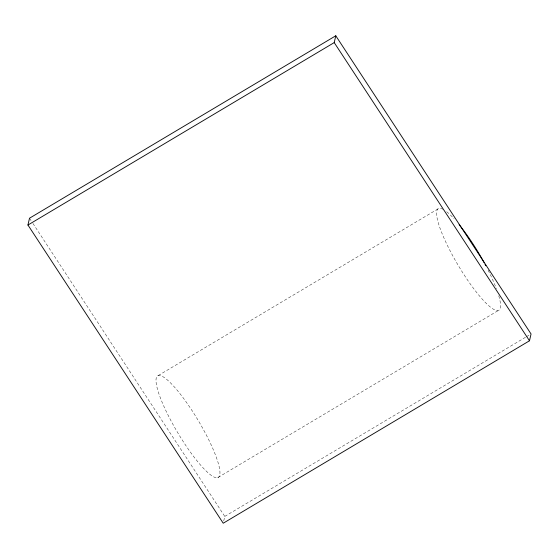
<?xml version="1.0" encoding="UTF-8"?>
<svg xmlns="http://www.w3.org/2000/svg" width="559" height="559" viewBox="0 0 559 559"><rect width="100%" height="100%" fill="white"/><g stroke="black" fill="none" stroke-linecap="round" stroke-linejoin="round"><path stroke-width="0.42" stroke-dasharray="2.79 2.1" d="M223.74 520.946L224.781 516.404L31.898 221.86M158.288 375.522L438.899 208.367M217.654 477.693A59.163 11.928 59.2 0 0 183.401 398.148A59.163 11.928 59.2 0 0 162.858 403.982A59.163 11.928 59.2 0 0 217.654 477.693L498.265 310.538M224.781 516.404L525.809 337.091M526.557 336.644L529.555 334.862M29.508 218.213L31.423 221.133M498.782 295.844A59.163 11.928 59.2 0 1 463.684 274.196A59.163 11.928 59.2 0 1 442.98 209.241M446.697 211.735A59.163 11.928 59.2 0 1 454.09 218.835M488.112 270.186A59.163 11.928 59.2 0 1 496.364 288.675"/><path stroke-width="0.84" d="M27.95 225.032L29.508 218.213L335.777 35.783L531.05 333.968L529.492 340.787L223.223 523.217L27.95 225.032L334.219 42.596L335.777 35.783M334.219 42.596L529.492 340.787M459.114 224.683A59.163 11.928 59.2 0 1 484.213 262.779M485.023 264.274A59.163 11.928 59.2 0 1 485.82 265.763"/></g></svg>
